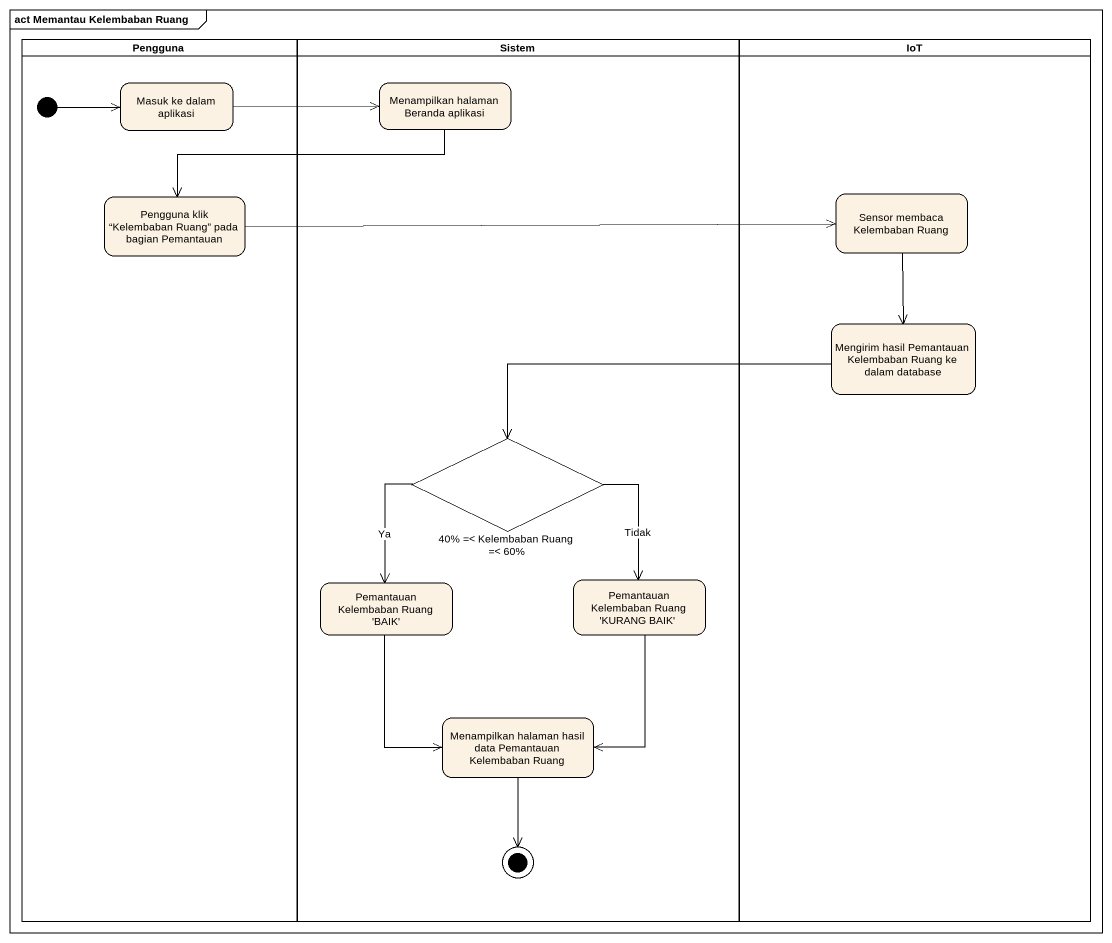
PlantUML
@startuml
mainframe act Memantau Kelembaban Ruang
hide empty description
state Pengguna <<partition>> {
  state "Masuk ke dalam aplikasi" as Masuk_ke_dalam_aplikasi
  state "Pengguna klik “Kelembaban Ruang” pada bagian Pemantauan" as Pengguna_klik_Kelembaban
  [*] -right-> Masuk_ke_dalam_aplikasi
}
state Sistem <<partition>> {
  state "Menampilkan halaman Beranda aplikasi" as Menampilkan_halaman_Beranda
  state "40% =< Kelembaban Ruang =< 60%" as c40_Kelembaban_Ruang_60 <<choice>>
  state "Pemantauan Kelembaban Ruang 'BAIK'" as Pemantauan_Kelembaban_Ruang
  state "Pemantauan Kelembaban Ruang 'KURANG BAIK'" as Pemantauan_Kelembaban_Ruang_2
  state "Menampilkan halaman hasil data Pemantauan Kelembaban Ruang" as Menampilkan_halaman_hasil
  Menampilkan_halaman_hasil --> [*]
}
state IoT <<partition>> {
  state "Sensor membaca Kelembaban Ruang" as Sensor_membaca_Kelembaban
  state "Mengirim hasil Pemantauan Kelembaban Ruang ke dalam database" as Mengirim_hasil_Pemantauan
}
Masuk_ke_dalam_aplikasi -right-> Menampilkan_halaman_Beranda
Menampilkan_halaman_Beranda -left-> Pengguna_klik_Kelembaban
Pengguna_klik_Kelembaban -right-> Sensor_membaca_Kelembaban
Sensor_membaca_Kelembaban --> Mengirim_hasil_Pemantauan
Mengirim_hasil_Pemantauan -left-> c40_Kelembaban_Ruang_60
c40_Kelembaban_Ruang_60 --> Pemantauan_Kelembaban_Ruang : Ya
c40_Kelembaban_Ruang_60 --> Pemantauan_Kelembaban_Ruang_2 : Tidak
Pemantauan_Kelembaban_Ruang --> Menampilkan_halaman_hasil
Pemantauan_Kelembaban_Ruang_2 --> Menampilkan_halaman_hasil
@enduml
